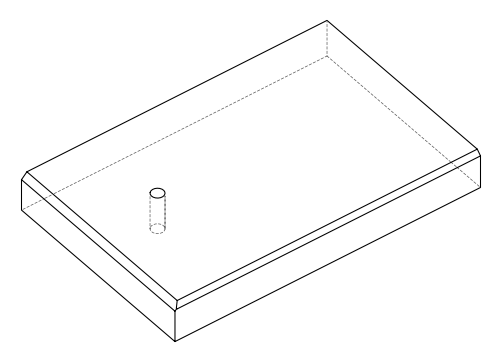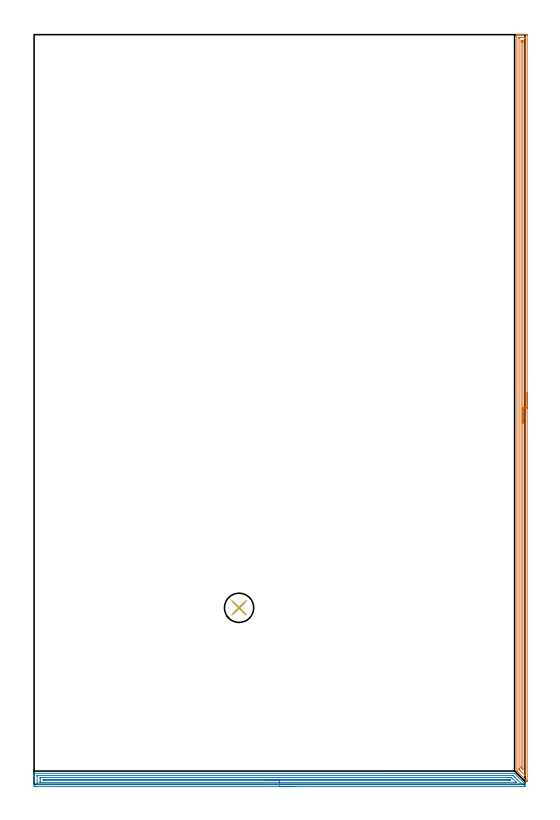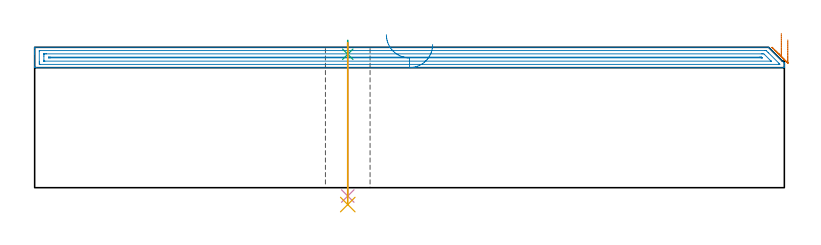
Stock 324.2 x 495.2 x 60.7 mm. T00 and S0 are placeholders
(PLAN: 5 operations, 3 tool changes, 23 min)
(1 AREA_MILL | FG_CHAMFER_SURFACE | UGT0205_001 | 11.94 min | 11453 mm3)
(2 AREA_MILL_1 | FG_CHAMFER_SURFACE_1 | UGT0205_001 | 10.45 min | 12411 mm3)
(3 SPOT_DRILL | STEP1HOLE | NXT0321_9005460120000 | 0.05 min | 176 mm3)
(4 DRILL_THROUGH_HOLE_INTO_CENTER | STEP1HOLE | NXT0301_087 | 0.27 min | 6206 mm3)
(5 DRILL_TO_ENLARGE_THROUGH_HOLE | STEP1HOLE | UGT0301_260 | 0.28 min | 11331 mm3)
(TOOL UGT0205_001 | Chamfer Mill 20 x 3 x 45 deg. | D20 FL50 Z2)
(TOOL NXT0321_9005460120000 | NC Spot Drill, 142deg, 12mm, Carbide, Uncoated | D12 PA142 FL30 Z2)
(TOOL NXT0301_087 | Carbide Drill 11.6mm [860.1-1160-058A1-MM 2214] | D11.6 PA140 FL72 Z2)
(TOOL UGT0301_260 | Twist Drill 19.3 mm | D19.3 PA118 FL140 Z2)
(OP 1 AREA_MILL)
G17 G21 G94 G90
T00 M6
G54
G17 G0 G90 X325.7 Y258.6 S1061 M3
G43 Z70.7 H0
Z63.9
G94 G1 Y258.562 Z63.028 F250.
Y258.448 Z62.164
Y258.259 Z61.312
Y257.997 Z60.48
Y257.663 Z59.674
Y257.26 Z58.9
Y256.792 Z58.164
Y256.26 Z57.472
Y255.671 Z56.829
Y255.028 Z56.24
Y254.336 Z55.709
Y253.6 Z55.24
Y252.826 Z54.837
Y252.02 Z54.503
Y251.188 Z54.241
Y250.336 Z54.052
Y249.472 Z53.938
Y248.6 Z53.9
X325.699 Y2.144 Z53.901
X325.696 Y2.104
X325.689 Y2.011 Z53.903
X325.638 Y2.06 Z53.956
X325.513 Y2.186 Z54.085
X325.358 Y2.34 Z54.237
X325.21 Y2.489 Z54.388
X325.066 Y2.633 Z54.532
X324.921 Y2.777 Z54.675
X324.783 Y2.916 Z54.815
X324.619 Y3.08 Z54.979
X324.484 Y3.214 Z55.112
X324.356 Y3.343 Z55.242
X319.206 Y8.494 Z60.393
X318.946 Y8.756 Z60.65
X318.904 Y8.806 Z60.689
X318.9 Y8.894 Z60.7
Y495.014
X318.902 Y495.19 Z60.689
X319.04 Y495.197 Z60.553
X319.184 Y495.2 Z60.415
X319.39 Z60.21
X320.116 Z59.479
X321.353 Z58.244
X322.737 Z56.859
X323.355 Z56.241
X325.102 Z54.494
X325.358 Y495.196 Z54.239
X325.693 Y495.19 Z53.904
X325.697 Y494.914 Z53.902
X325.699 Y494.567 Z53.901
X325.7 Y248.6 Z53.9
X324.286 Z55.314
X324.285 Y6.211 Z55.315
X324.284 Y6.002 Z55.316
X324.281 Y5.899 Z55.319
X324.279 Y5.886 Z55.321
X324.272 Y5.89 Z55.328
X324.238 Y5.919 Z55.362
X323.94 Y6.211 Z55.66
X320.989 Y9.161 Z58.611
X320.367 Y9.789 Z59.233
X320.325 Y9.837 Z59.275
X320.321 Y9.876 Z59.279
X320.318 Y9.962 Z59.282
X320.315 Y10.134 Z59.285
X320.314 Y10.48 Z59.286
Y10.683
X320.315 Y492.778 Z59.285
X320.316 Y493.124 Z59.284
X320.318 Y493.166 Z59.282
X320.32 Y493.182 Z59.28
X320.332 Y493.19 Z59.268
X320.44 Y493.195 Z59.16
X320.578 Y493.199 Z59.022
X324.073 Z55.527
X324.236 Y493.196 Z55.364
X324.271 Y493.191 Z55.329
X324.279 Y493.188 Z55.321
X324.281 Y493.176 Z55.319
X324.284 Y493.138 Z55.316
X324.285 Y492.981 Z55.315
X324.286 Y492.778 Z55.314
Y248.6
X322.872 Z56.728
X322.871 Y10.545 Z56.729
X322.866 Y9.789 Z56.734
X322.865 Y9.768 Z56.735
X322.821 Y9.789 Z56.779
X322.737 Y9.867 Z56.863
X321.916 Y10.683 Z57.684
X321.863 Y10.738 Z57.737
X321.764 Y10.844 Z57.837
X321.741 Y10.87 Z57.859
X321.735 Y10.98 Z57.865
X321.732 Y11.164 Z57.868
X321.729 Y11.439 Z57.871
Y11.577
X321.728 Y490.233 Z57.872
X321.73 Y490.989 Z57.87
X321.732 Y491.124 Z57.868
X321.735 Y491.171 Z57.865
X321.74 Y491.19 Z57.86
X321.761 Y491.192 Z57.839
X321.863 Y491.196 Z57.737
X322.532 Y491.199 Z57.068
X322.737 Y491.197 Z56.863
X322.805 Y491.194 Z56.795
X322.855 Y491.19 Z56.745
X322.864 Y491.126 Z56.736
X322.868 Y490.989 Z56.732
X322.87 Y490.853 Z56.73
X322.871 Y490.095 Z56.729
X322.872 Y489.957 Z56.728
Y248.6
Y247.728 Z56.767
Y246.864 Z56.88
Y246.012 Z57.069
Y245.18 Z57.332
Y244.374 Z57.665
Y243.6 Z58.068
Y242.864 Z58.537
Y242.172 Z59.068
Y241.529 Z59.657
Y240.94 Z60.301
Y240.408 Z60.993
Y239.94 Z61.728
Y239.537 Z62.502
Y239.203 Z63.308
Y238.941 Z64.14
Y238.752 Z64.992
Y238.638 Z65.857
Y238.6 Z66.728
G0 Z70.7
M5
M2
(OP 2 AREA_MILL_1)
G17 G21 G94 G90
T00 M6
G54
G17 G0 G90 X172.1 Y-1.5 S1061 M3
G43 Z70.7 H0
Z61.9
G94 G1 X172.062 Z61.028 F250.
X171.948 Z60.163
X171.759 Z59.312
X171.497 Z58.48
X171.163 Z57.674
X170.76 Z56.9
X170.292 Z56.164
X169.76 Z55.472
X169.171 Z54.829
X168.528 Z54.24
X167.836 Z53.708
X167.1 Z53.24
X166.326 Z52.837
X165.52 Z52.503
X164.688 Z52.241
X163.836 Z52.052
X162.972 Z51.938
X162.1 Z51.9
X0.603
X0.163 Y-1.496 Z51.902
X0.01 Y-1.492 Z51.906
X0. Y-1.062 Z52.335
Y4.221 Z57.615
Y4.792 Z58.189
Y5.101 Z58.497
Y5.673 Z59.069
Y5.982 Z59.376
Y6.993 Z60.393
X0.01 Y7.3 Z60.7
X317.352
X317.395 Y7.294 Z60.693
X317.449 Y7.253 Z60.65
X324.087 Y0.613 Z54.012
X324.19 Y0.5 Z53.895
X324.2 Y0.39 Z53.789
Y0.259 Z53.658
Y-0.444 Z52.955
Y-1.062 Z52.333
Y-1.37 Z52.026
X324.197 Y-1.491 Z51.905
X324.043 Y-1.5 Z51.9
X162.1
Y-0.086 Z53.314
X2.387 Y-0.085 Z53.315
X2.288 Y-0.084 Z53.316
X2.031 Y-0.079 Z53.321
X2.01 Y0.005 Z53.405
X2.004 Y0.197 Z53.597
X2.001 Y0.699 Z54.099
X2. Y1.081 Z54.481
X2.001 Y5.482 Z58.882
X2.009 Y5.865 Z59.265
X2.012 Y5.88 Z59.28
X2.016 Y5.882 Z59.282
X2.039 Y5.884 Z59.284
X2.089 Y5.885 Z59.285
X2.188 Y5.886 Z59.286
X315.665
X316.062 Y5.884 Z59.284
X316.26 Y5.881 Z59.281
X316.355 Y5.879 Z59.279
X316.459 Y5.783 Z59.183
X317.148 Y5.101 Z58.501
X317.352 Y4.899 Z58.299
X321.813 Y0.437 Z53.837
X322.031 Y0.216 Z53.616
X322.137 Y0.106 Z53.506
X322.186 Y0.052 Z53.452
X322.191 Y0.02 Z53.42
X322.195 Y-0.031 Z53.369
X322.193 Y-0.071 Z53.329
X322.19 Y-0.079 Z53.321
X322.179 Y-0.081 Z53.319
X322.139 Y-0.083 Z53.317
X321.813 Y-0.086 Z53.314
X321.716
X162.1
Y1.328 Z54.728
X4.426 Y1.329 Z54.729
X4.172
X4.087 Y1.331 Z54.731
X4.022 Y1.335 Z54.735
X4.01 Y1.337 Z54.737
X4.006 Y1.362 Z54.762
X4.003 Y1.41 Z54.81
X4.001 Y1.579 Z54.979
X4. Y1.749 Z55.149
Y3.51 Z56.91
X4.002 Y4.221 Z57.621
X4.004 Y4.387 Z57.787
X4.01 Y4.445 Z57.845
X4.02 Y4.465 Z57.865
X4.045 Y4.466 Z57.866
X4.172 Y4.469 Z57.869
X4.81 Y4.471 Z57.871
X5.064
X314.422
X314.675 Y4.469 Z57.869
X315.32 Y4.464 Z57.864
X315.567 Y4.233 Z57.633
X315.58 Y4.221 Z57.621
X318.244 Y1.557 Z54.957
X318.42 Y1.371 Z54.771
X318.454 Y1.334 Z54.734
X318.44 Y1.332 Z54.732
X318.412 Y1.33 Z54.73
X318.381 Y1.329 Z54.729
X318.244
X162.1 Y1.328 Z54.728
Y2.743 Z56.143
X6.848
X6.561
X6.243 Y2.747 Z56.147
X6.084 Y2.75 Z56.15
X6.01 Y2.757 Z56.157
X6.007 Y2.801 Z56.201
X6.005 Y2.9 Z56.3
X6.007 Y2.999 Z56.399
X6.01 Y3.043 Z56.443
X6.084 Y3.05 Z56.45
X6.246 Y3.054 Z56.454
X6.53 Y3.056 Z56.456
X6.848 Y3.057 Z56.457
X313.496
X313.783 Y3.056 Z56.456
X314.073 Y3.054 Z56.454
X314.228 Y3.05 Z56.45
X314.298 Y3.041 Z56.441
X314.335 Y3.007 Z56.407
X314.45 Y2.899 Z56.299
X314.524 Y2.827 Z56.227
X314.58 Y2.768 Z56.168
X314.596 Y2.75 Z56.15
Y2.747 Z56.147
X314.592 Y2.746 Z56.146
X314.548 Y2.744 Z56.144
X314.388 Y2.743 Z56.143
X314.102
X162.1
X161.228 Z56.181
X160.364 Z56.295
X159.512 Z56.483
X158.68 Z56.746
X157.874 Z57.08
X157.1 Z57.482
X156.364 Z57.951
X155.672 Z58.482
X155.029 Z59.072
X154.44 Z59.715
X153.908 Z60.407
X153.44 Z61.143
X153.037 Z61.916
X152.703 Z62.722
X152.441 Z63.554
X152.252 Z64.406
X152.138 Z65.271
X152.1 Z66.143
G0 Z70.7
M5
M2
(OP 3 SPOT_DRILL)
G17 G21 G94 G90
T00 M6
G54
G17 G0 G90 X135.4 Y116.6 S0 M3
G43 Z70.7 H0
G94 G81 G98 Z57.7 F250. R63.7
G80
M5
M2
(OP 4 DRILL_THROUGH_HOLE_INTO_CENTER)
G17 G21 G94 G90
T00 M6
G54
G17 G0 G90 X135.4 Y116.6 S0 M3
G43 Z70.7 H1
G94 G73 G98 Z-3.611 F250. Q10.719 R62.7
G80
M5
M2
(OP 5 DRILL_TO_ENLARGE_THROUGH_HOLE)
G17 G21 G94 G90
T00 M6
G54
G17 G0 G90 X135.4 Y116.6 S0 M3
G43 Z70.7 H0
G94 G73 G98 Z-7.298 F250. Q17. R62.7
G80
M5
M2
